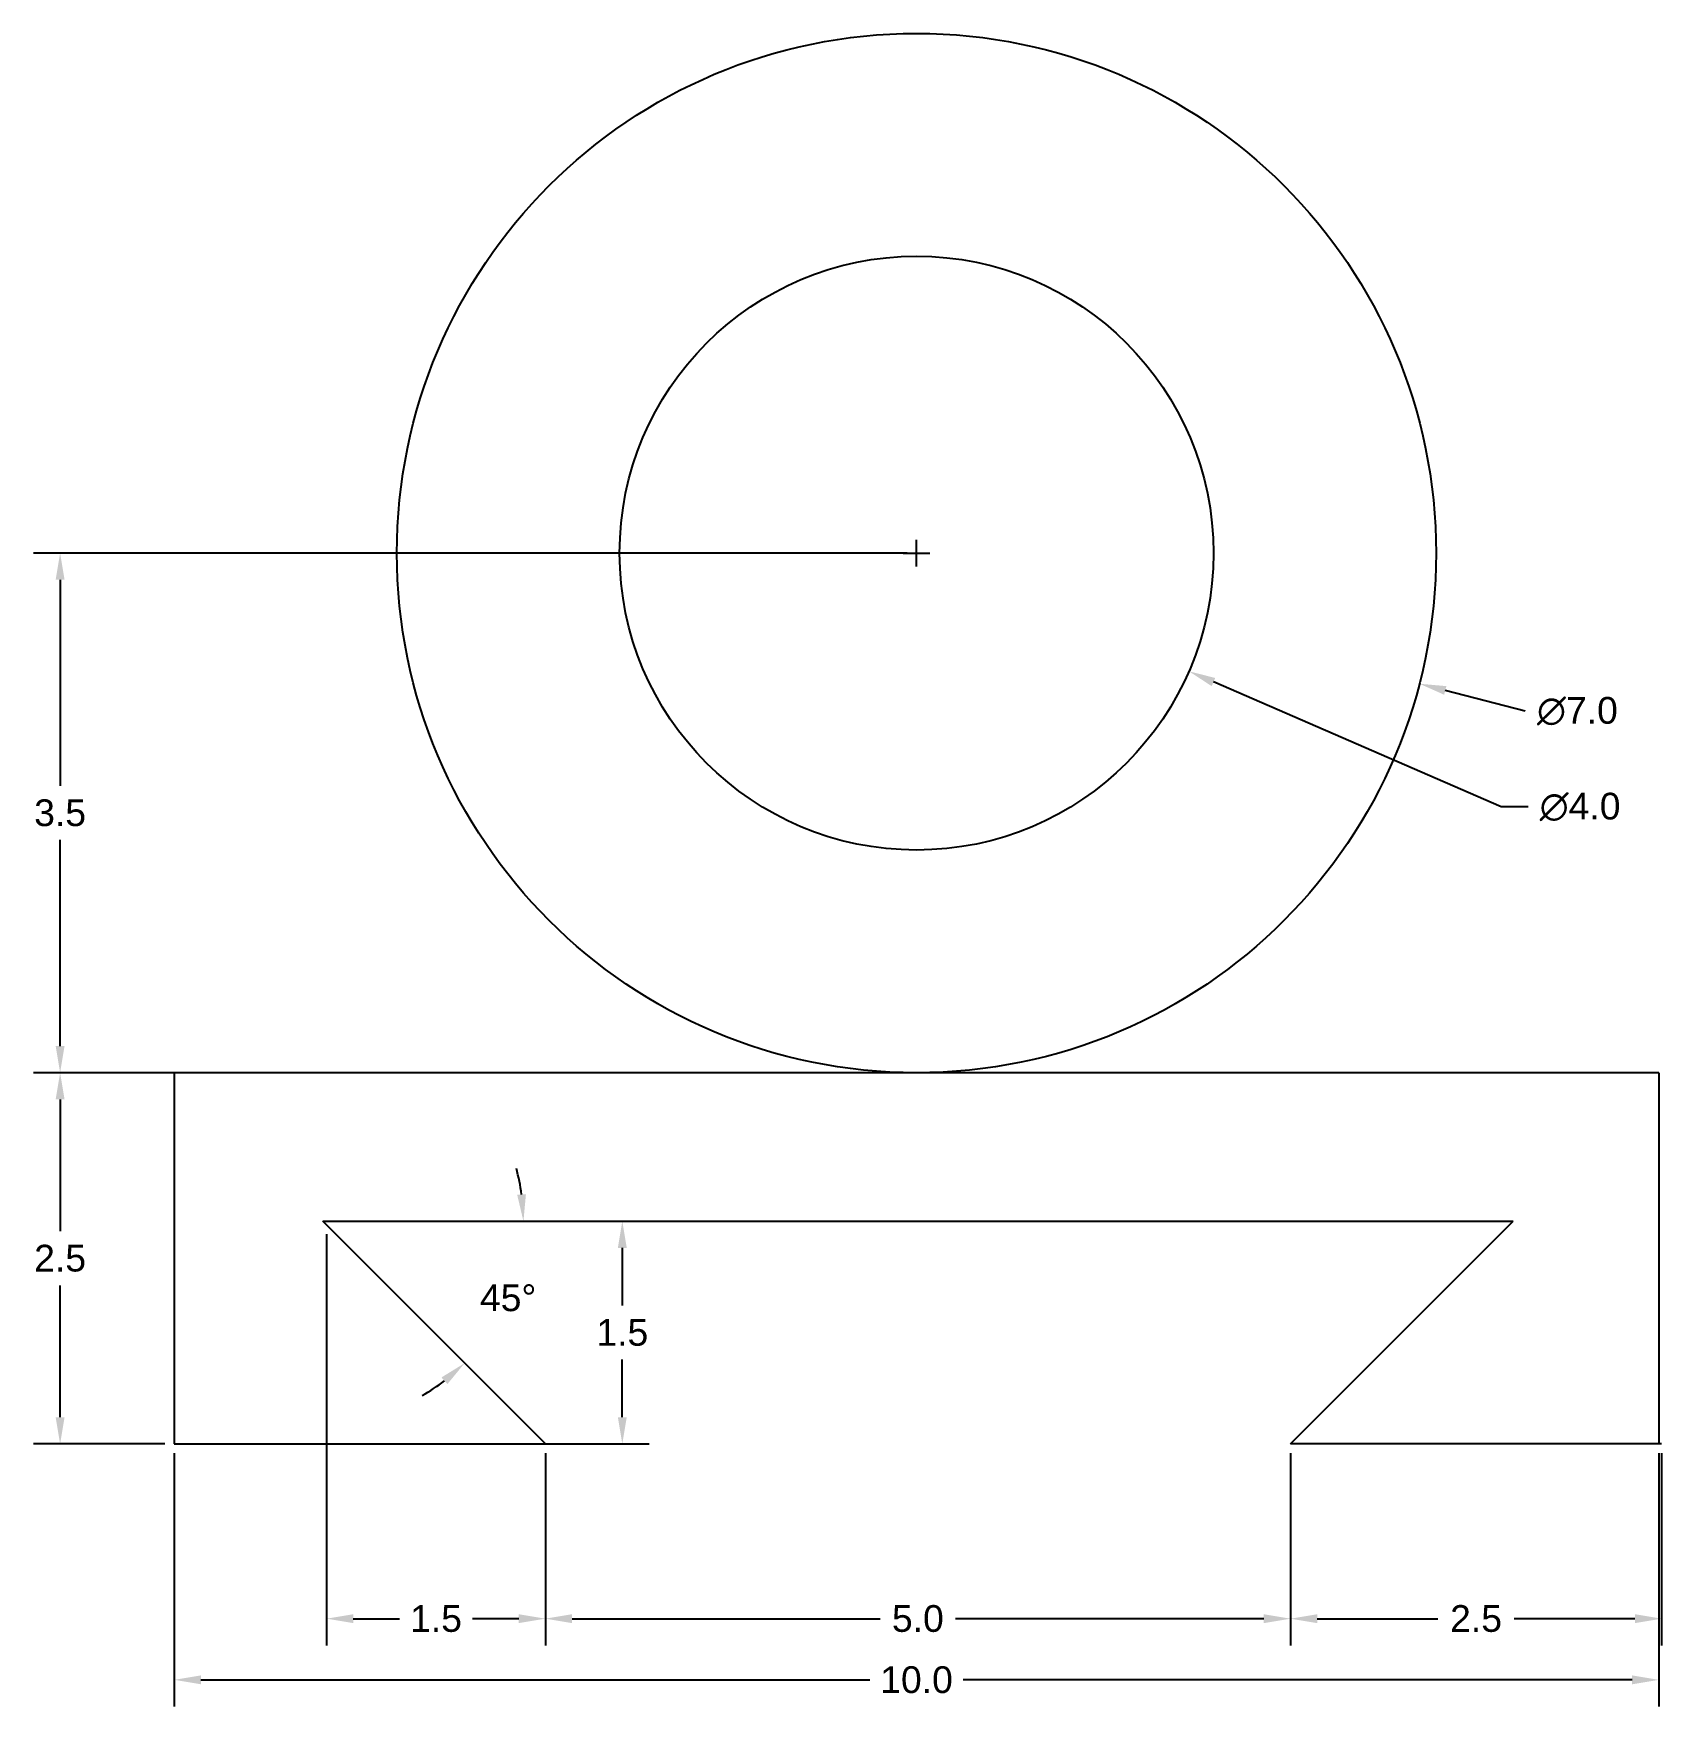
# Model space of a CAD drawing. Header units: centimetres. Extents: x -5.9 to 5, y -7.8 to 3.5.
import ezdxf

# ---------------------------------------------------------------- set-up
doc = ezdxf.new("R2010")
doc.units = ezdxf.units.CM
doc.header["$MEASUREMENT"] = 0
doc.styles.get("Standard").update_dxf_attribs({"font": 'arial.ttf'})
doc.dimstyles.get("Standard").update_dxf_attribs({"dimtxt": 0.18, "dimasz": 0.18, "dimexe": 0.18, "dimexo": 0.0625, "dimgap": 0.09, "dimtad": 0, "dimtih": 1, "dimtoh": 1, "dimdec": 1, "dimzin": 0, "dimdsep": 46, "dimtxsty": 'Standard', "dimcen": 0.09, "dimadec": 0, "dimazin": 0, "dimtfac": 1, "dimtdec": 1, "dimtofl": 0, "dimtmove": 0, "dimatfit": 3, "dimfxl": 1, "dimtolj": 1, "dimtzin": 0, "dimarcsym": 0})

# ---------------------------------------------------------------- blocks, each defined once
blk = doc.blocks.new('*D2')
at = {"color": 0, "lineweight": -2, "transparency": 16777216}
for p, q in [((-3.974, -4.588), (-3.974, -7.357)), ((-2.5, -6.062), (-2.5, -7.357)), ((-3.794, -7.177), (-3.483, -7.177)), ((-2.68, -7.177), (-2.991, -7.177))]:
    blk.add_line(p, q, dxfattribs=at)
at = {"color": 0, "transparency": 16777216}
for points in [[(-3.794, -7.147), (-3.794, -7.207), (-3.974, -7.177)], [(-2.68, -7.147), (-2.68, -7.207), (-2.5, -7.177)]]:
    blk.add_solid(points, dxfattribs=at)
at = {"layer": 'Defpoints', "color": 0, "transparency": 16777216}
for p in [(-3.974, -4.526), (-2.5, -6), (-2.5, -7.177)]:
    blk.add_point(p, dxfattribs=at)
at = {"color": 0, "transparency": 16777216, "insert": (-3.237, -7.177), "char_height": 0.18, "attachment_point": 5}
blk.add_mtext('\\A1;1.5', dxfattribs=at)
blk = doc.blocks.new('*D3')
at = {"color": 0, "lineweight": -2, "transparency": 16777216}
for p, q in [((-2.5, -6.062), (-2.5, -7.357)), ((2.519, -6.062), (2.519, -7.357)), ((-2.32, -7.177), (-0.244, -7.177)), ((2.339, -7.177), (0.263, -7.177))]:
    blk.add_line(p, q, dxfattribs=at)
at = {"color": 0, "transparency": 16777216}
for points in [[(-2.32, -7.147), (-2.32, -7.207), (-2.5, -7.177)], [(2.339, -7.147), (2.339, -7.207), (2.519, -7.177)]]:
    blk.add_solid(points, dxfattribs=at)
at = {"layer": 'Defpoints', "color": 0, "transparency": 16777216}
for p in [(-2.5, -6), (2.519, -6), (2.519, -7.177)]:
    blk.add_point(p, dxfattribs=at)
at = {"color": 0, "transparency": 16777216, "insert": (0.009, -7.177), "char_height": 0.18, "attachment_point": 5}
blk.add_mtext('\\A1;5.0', dxfattribs=at)
blk = doc.blocks.new('*D4')
at = {"color": 0, "lineweight": -2, "transparency": 16777216}
for p, q in [((2.519, -6.062), (2.519, -7.357)), ((5.019, -6.062), (5.019, -7.357)), ((2.699, -7.177), (3.512, -7.177)), ((4.839, -7.177), (4.025, -7.177))]:
    blk.add_line(p, q, dxfattribs=at)
at = {"color": 0, "transparency": 16777216}
for points in [[(2.699, -7.147), (2.699, -7.207), (2.519, -7.177)], [(4.839, -7.147), (4.839, -7.207), (5.019, -7.177)]]:
    blk.add_solid(points, dxfattribs=at)
at = {"layer": 'Defpoints', "color": 0, "transparency": 16777216}
for p in [(2.519, -6), (5.019, -6), (5.019, -7.177)]:
    blk.add_point(p, dxfattribs=at)
at = {"color": 0, "transparency": 16777216, "insert": (3.769, -7.177), "char_height": 0.18, "attachment_point": 5}
blk.add_mtext('\\A1;2.5', dxfattribs=at)
blk = doc.blocks.new('*D5')
at = {"color": 0, "lineweight": -2, "transparency": 16777216}
for p, q in [((-3.938, -4.5), (-1.802, -4.5)), ((-1.982, -4.68), (-1.982, -5.068)), ((-1.982, -5.82), (-1.982, -5.432)), ((-3.912, -6), (-1.802, -6))]:
    blk.add_line(p, q, dxfattribs=at)
at = {"color": 0, "transparency": 16777216}
for points in [[(-2.012, -4.68), (-1.952, -4.68), (-1.982, -4.5)], [(-2.012, -5.82), (-1.952, -5.82), (-1.982, -6)]]:
    blk.add_solid(points, dxfattribs=at)
at = {"layer": 'Defpoints', "color": 0, "transparency": 16777216}
for p in [(-4, -4.5), (-3.974, -6), (-1.982, -6)]:
    blk.add_point(p, dxfattribs=at)
at = {"color": 0, "transparency": 16777216, "insert": (-1.982, -5.25), "char_height": 0.18, "attachment_point": 5}
blk.add_mtext('\\A1;1.5', dxfattribs=at)
blk = doc.blocks.new('*D6')
at = {"color": 0, "lineweight": -2, "transparency": 16777216}
for p, q in [((-5, -6.062), (-5, -7.769)), ((5, -6.062), (5, -7.769)), ((-4.82, -7.589), (-0.315, -7.589)), ((4.82, -7.589), (0.315, -7.589))]:
    blk.add_line(p, q, dxfattribs=at)
at = {"color": 0, "transparency": 16777216}
for points in [[(-4.82, -7.559), (-4.82, -7.619), (-5, -7.589)], [(4.82, -7.559), (4.82, -7.619), (5, -7.589)]]:
    blk.add_solid(points, dxfattribs=at)
at = {"layer": 'Defpoints', "color": 0, "transparency": 16777216}
for p in [(-5, -6), (5, -6), (5, -7.589)]:
    blk.add_point(p, dxfattribs=at)
at = {"color": 0, "transparency": 16777216, "insert": (0, -7.589), "char_height": 0.18, "attachment_point": 5}
blk.add_mtext('\\A1;10.0', dxfattribs=at)
blk = doc.blocks.new('*D7')
at = {"color": 0, "lineweight": -2, "transparency": 16777216}
for p, q in [((-5.063, -3.5), (-5.949, -3.5)), ((-5.769, -3.68), (-5.769, -4.568)), ((-5.769, -5.82), (-5.769, -4.932)), ((-5.063, -6), (-5.949, -6))]:
    blk.add_line(p, q, dxfattribs=at)
at = {"color": 0, "transparency": 16777216}
for points in [[(-5.799, -3.68), (-5.739, -3.68), (-5.769, -3.5)], [(-5.799, -5.82), (-5.739, -5.82), (-5.769, -6)]]:
    blk.add_solid(points, dxfattribs=at)
at = {"layer": 'Defpoints', "color": 0, "transparency": 16777216}
for p in [(-5.769, -3.5), (-5, -3.5), (-5, -6)]:
    blk.add_point(p, dxfattribs=at)
at = {"color": 0, "transparency": 16777216, "insert": (-5.769, -4.75), "char_height": 0.18, "attachment_point": 5}
blk.add_mtext('\\A1;2.5', dxfattribs=at)
blk = doc.blocks.new('*D8')
at = {"color": 0, "lineweight": -2, "transparency": 16777216}
for start, end in [(7.6366, 15.2731), (299.7269, 307.3634)]:
    blk.add_arc((-4, -4.5), 1.352, start, end, dxfattribs=at)
at = {"color": 0, "transparency": 16777216}
for points in [[(-2.631, -4.318), (-2.69, -4.322), (-2.648, -4.5)], [(-3.2, -5.552), (-3.16, -5.597), (-3.044, -5.456)]]:
    blk.add_solid(points, dxfattribs=at)
at = {"layer": 'Defpoints', "color": 0, "transparency": 16777216}
for p in [(-4, -4.5), (-4, -4.5), (4.019, -4.5), (-2.83, -5.176), (-2.5, -6)]:
    blk.add_point(p, dxfattribs=at)
at = {"color": 0, "transparency": 16777216, "insert": (-2.751, -5.017), "char_height": 0.18, "attachment_point": 5}
blk.add_mtext('\\A1;45°', dxfattribs=at)
blk = doc.blocks.new('*D9')
at = {"color": 0, "lineweight": -2, "transparency": 16777216}
for p, q in [((-0.09, 0), (0.09, 0)), ((0, -0.09), (0, 0.09)), ((3.939, -1.71), (2, -0.868)), ((4.119, -1.71), (3.939, -1.71))]:
    blk.add_line(p, q, dxfattribs=at)
at = {"color": 0, "transparency": 16777216}
blk.add_solid([(2.012, -0.841), (1.988, -0.896), (1.835, -0.796)], dxfattribs=at)
at = {"layer": 'Defpoints', "color": 0, "transparency": 16777216}
for p in [(-1.835, 0.796), (1.835, -0.796)]:
    blk.add_point(p, dxfattribs=at)
at = {"color": 0, "transparency": 16777216, "insert": (4.47, -1.71), "char_height": 0.18, "attachment_point": 5}
blk.add_mtext('\\A1;∅4.0', dxfattribs=at)
blk = doc.blocks.new('*D10')
at = {"color": 0, "lineweight": -2, "transparency": 16777216}
for p, q in [((-0.09, 0), (0.09, 0)), ((0, -0.09), (0, 0.09)), ((4.1, -1.065), (3.562, -0.925))]:
    blk.add_line(p, q, dxfattribs=at)
at = {"color": 0, "transparency": 16777216}
blk.add_solid([(3.569, -0.896), (3.554, -0.954), (3.388, -0.88)], dxfattribs=at)
at = {"layer": 'Defpoints', "color": 0, "transparency": 16777216}
for p in [(-3.388, 0.88), (3.388, -0.88)]:
    blk.add_point(p, dxfattribs=at)
at = {"color": 0, "transparency": 16777216, "insert": (4.452, -1.065), "char_height": 0.18, "attachment_point": 5}
blk.add_mtext('\\A1;∅7.0', dxfattribs=at)
blk = doc.blocks.new('*D11')
at = {"color": 0, "lineweight": -2, "transparency": 16777216}
for p, q in [((-0.063, 0), (-5.949, 0)), ((-5.769, -0.18), (-5.769, -1.568)), ((-5.769, -3.32), (-5.769, -1.932)), ((-0.063, -3.5), (-5.949, -3.5))]:
    blk.add_line(p, q, dxfattribs=at)
at = {"color": 0, "transparency": 16777216}
for points in [[(-5.799, -0.18), (-5.739, -0.18), (-5.769, 0)], [(-5.799, -3.32), (-5.739, -3.32), (-5.769, -3.5)]]:
    blk.add_solid(points, dxfattribs=at)
at = {"layer": 'Defpoints', "color": 0, "transparency": 16777216}
for p in [(0, 0), (-5.769, -3.5), (0, -3.5)]:
    blk.add_point(p, dxfattribs=at)
at = {"color": 0, "transparency": 16777216, "insert": (-5.769, -1.75), "char_height": 0.18, "attachment_point": 5}
blk.add_mtext('\\A1;3.5', dxfattribs=at)

msp = doc.modelspace()

# ---------------------------------------------------------------- linework, layer by layer
for p, q in [((5, -3.5), (-5, -3.5)), ((-5, -3.5), (-5, -6)), ((5, -3.5), (5, -6)), ((-2.5, -6), (-4, -4.5)), ((-4, -4.5), (4.019, -4.5)), ((2.519, -6), (4.019, -4.5)), ((-5, -6), (-2.5, -6)), ((5.019, -6), (2.519, -6))]:
    msp.add_line(p, q)
for radius in [3.5, 2]:
    msp.add_circle((0, 0), radius)

# ---------------------------------------------------------------- dimensions: what is measured, and where the dimension line sits
for p1, p2, picture, middle in [((-3.388, 0.88), (3.388, -0.88), '*D10', (4.1, -1.065)), ((-1.835, 0.796), (1.835, -0.796), '*D9', (4.47, -1.71))]:
    dim = msp.add_diameter_dim_2p(p1=p1, p2=p2, dimstyle='Standard')
    dim.commit()
    dim.dimension.update_dxf_attribs({"geometry": picture, "text_midpoint": middle, "dimtype": 163})
for base, p1, p2, picture, middle in [((-5.769, -3.5), (0, 0), (0, -3.5), '*D11', (-5.769, -1.75)), ((-5.769, -3.5), (-5, -6), (-5, -3.5), '*D7', (-5.769, -4.75)), ((-1.982, -6), (-4, -4.5), (-3.974, -6), '*D5', (-1.982, -5.25))]:
    dim = msp.add_linear_dim(base=base, p1=p1, p2=p2, angle=90, dimstyle='Standard')
    dim.commit()
    dim.dimension.update_dxf_attribs({"geometry": picture, "text_midpoint": middle})
dim = msp.add_angular_dim_2l(base=(-2.83, -5.176), line1=((-4, -4.5), (4.019, -4.5)), line2=((-2.5, -6), (-4, -4.5)), dimstyle='Standard')
dim.commit()
dim.dimension.update_dxf_attribs({"geometry": '*D8', "text_midpoint": (-2.751, -5.017)})
for base, p1, p2, picture, middle in [((-2.5, -7.177), (-3.974, -4.526), (-2.5, -6), '*D2', (-3.237, -7.177)), ((5, -7.589), (-5, -6), (5, -6), '*D6', (0, -7.589)), ((2.519, -7.177), (-2.5, -6), (2.519, -6), '*D3', (0.009, -7.177)), ((5.019, -7.177), (2.519, -6), (5.019, -6), '*D4', (3.769, -7.177))]:
    dim = msp.add_linear_dim(base=base, p1=p1, p2=p2, dimstyle='Standard')
    dim.commit()
    dim.dimension.update_dxf_attribs({"geometry": picture, "text_midpoint": middle})

doc.saveas('drawing.dxf')
